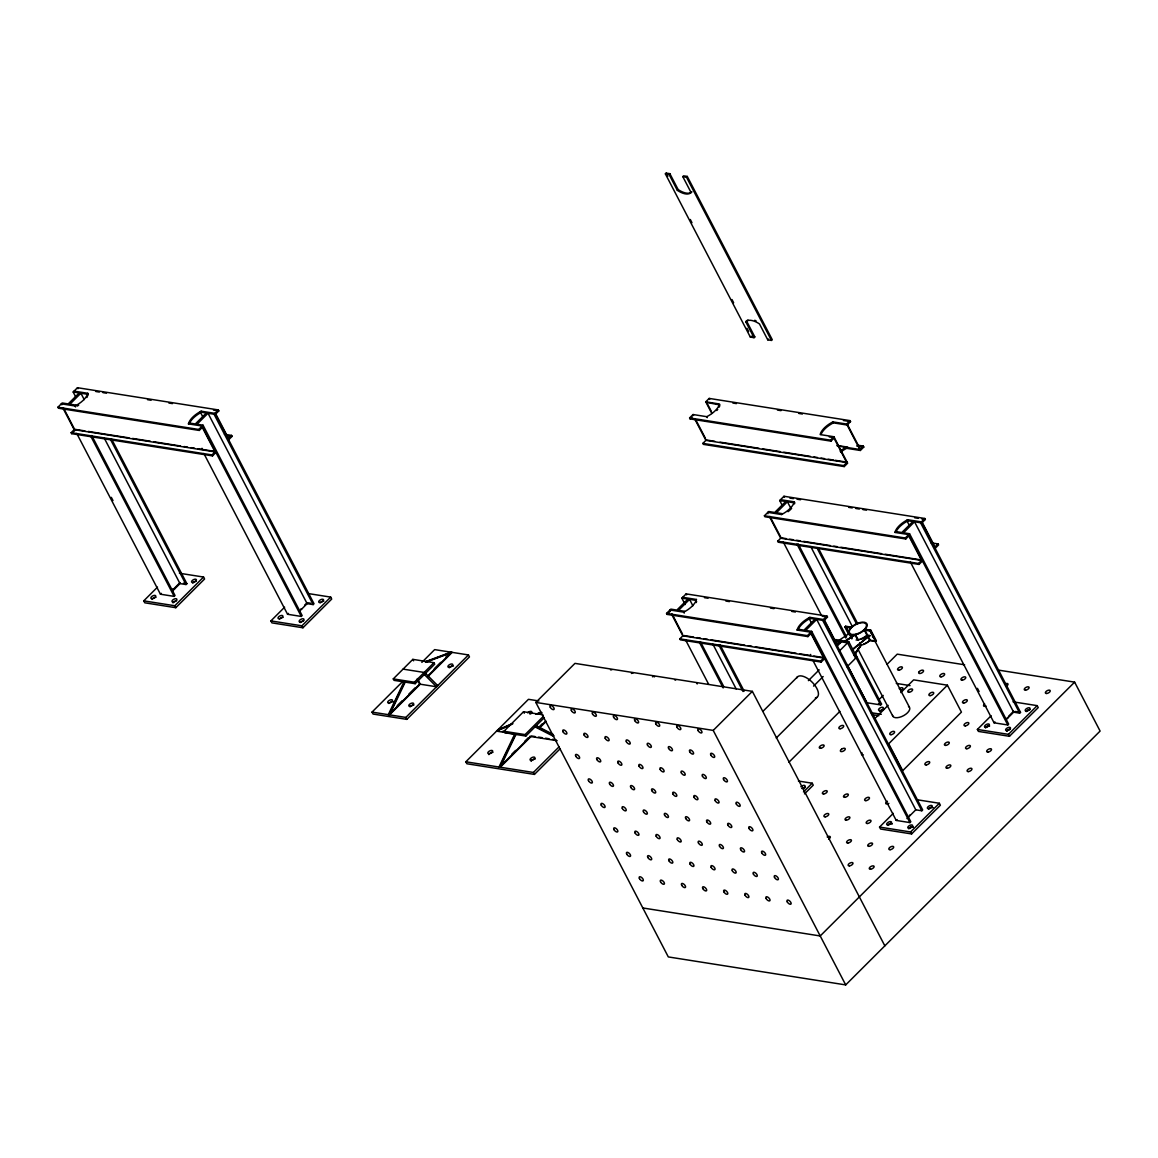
<?xml version="1.0" encoding="UTF-8"?>
<svg xmlns="http://www.w3.org/2000/svg" width="1158" height="1158" viewBox="0 0 1158 1158"><rect width="100%" height="100%" fill="white"/><g stroke="black" fill="none" stroke-linecap="round" stroke-linejoin="round"><path stroke-width="1.5" d="M403.954 681.917L388.292 714.66L390.854 712.098M404.591 682.019L388.929 714.761L419.645 684.103L436.537 686.766L424.349 674.506M405.228 682.12L389.551 714.862L420.282 684.204L417.358 678.574M514.659 734.288L498.982 767.03L504.106 761.921M515.296 734.389L499.619 767.132L530.35 736.474M515.918 734.49L500.256 767.233L531.565 735.981L535.054 736.531M854.286 655.139L861.248 645.18A10.263 4.95 -27.5 0 0 868.341 641.822L870.223 640.215L864.736 629.691L862.855 631.298A10.263 4.95 -27.5 0 1 855.776 634.656L851.477 634.975L848.886 633.571A10.263 4.95 -27.5 0 1 849.552 629.199L850.971 627.52M854.85 653.691L860.437 645.324M854.358 655.124L861.016 645.223L859.714 642.719M202.693 427.027L199.263 430.443L58.407 408.224L57.9 407.24L62.185 402.97L68.206 403.91L79.207 392.938L73.186 391.997L77.47 387.713L218.326 409.932L218.833 410.916L215.402 414.332M87.95 395.341A18.195 8.772 -27.5 0 0 88.283 394.285L87.776 393.3L86.908 394.154L80.886 393.213L69.9 404.185L75.907 405.126L75.053 405.995L61.331 403.824L61.837 404.808M215.938 452.474L212.507 455.89L71.651 433.671L71.145 432.687L74.575 429.271L84.867 430.906M71.651 433.671L75.082 430.255M301.283 616.432L202.172 426.043L188.45 423.886L189.319 423.017L195.326 423.973L206.327 413.001L200.305 412.045L201.174 411.191L214.896 413.348L314.006 603.738L313.152 604.606L307.131 603.651L208.02 413.261L197.019 424.233L203.041 425.189L302.151 615.578L301.283 616.432L287.56 614.276L203.866 453.487M57.9 407.24L198.756 429.459L203.041 425.189M208.02 413.261L214.042 414.217L218.326 409.932M71.145 432.687L212.001 454.92L215.431 451.49L198.163 448.768M228.14 438.81L231.571 435.394L232.078 436.363L228.662 439.779M179.418 573.239L203.562 577.046L204.575 579.014L175.813 607.704L144.779 602.811L143.751 600.857L157.517 587.12M76.746 433.439L160.441 594.213L161.295 593.359M173.657 588.959L180.026 582.604M172.31 591.275L179.997 583.603L186.018 584.544L186.887 583.69L111.472 438.839M160.441 594.213L174.163 596.384L175.017 595.516L91.743 435.524M143.751 600.857L174.8 605.75L203.562 577.046M665.372 173.874L666.154 173.092L669.86 173.671L678.139 189.579A18.195 8.714 45.1 0 0 691.862 191.75L691.08 192.532A18.195 8.714 45.1 0 1 677.358 190.361L669.078 174.453L665.372 173.874L750.341 337.094L754.046 337.687L754.828 336.906L746.548 320.998A18.195 8.714 45.1 0 1 747.981 319.984M669.078 174.453L669.86 173.671M691.08 192.532L682.8 176.624L683.582 175.842L687.273 176.421L772.241 339.656L771.46 340.438L767.768 339.844L759.489 323.936A18.195 8.714 45.1 0 0 745.766 321.779L746.548 320.998M682.8 176.624L686.491 177.203L687.273 176.421M677.358 190.361L678.139 189.579M308.274 593.562L330.696 597.108L331.709 599.062L302.947 627.766L271.898 622.874L270.885 620.905L284.636 607.183M287.56 614.276L288.429 613.407M304.597 605.2L307.145 602.667L310.576 603.202M299.43 611.337L307.131 603.651M270.885 620.905L301.92 625.812L330.696 597.108M393.271 678.892L412.841 659.365L433.946 662.694L434.713 664.156L415.143 683.683L394.024 680.354L393.271 678.892L414.39 682.221L415.143 683.683M421.845 662.39L434.655 649.609L468.44 654.936L469.453 656.904L406.834 719.379L373.05 714.052L372.022 712.098L402.752 681.44M750.341 337.094L751.137 336.312L754.828 336.906M414.39 682.221L433.946 662.694M397.252 705.714L402.376 700.604M408.774 694.221L415.172 687.838M434.264 668.788L440.677 662.39M445.787 657.281L450.911 652.171L425.131 661.797M428.503 675.273L451.548 652.272L425.768 661.898M427.852 676.648L452.185 652.374L426.405 662M829.244 436.913L834.397 437.724L830.966 441.14L690.125 418.921L689.603 417.937L693.034 414.521L706.756 416.692L707.263 417.662M711.837 413.507L705.758 401.826L709.174 398.41L850.03 420.629L850.537 421.613L847.12 425.029L833.384 422.858A18.195 8.772 -27.5 0 0 820.993 434.496M767.768 339.844L768.55 339.062M690.125 418.921L692.137 416.894M706.655 402.419L719.986 404.967M372.022 712.098L405.821 717.424L468.44 654.936M857.933 445.237L863.275 446.076L863.796 447.06L860.365 450.476L846.614 424.045L832.877 421.888A18.195 8.772 -27.5 0 0 820.154 434.568L833.89 436.74L847.642 463.171L844.225 466.587L703.369 444.368L702.863 443.384L706.279 439.968L714.862 441.328M559.994 748.908L534.431 774.413L466.848 763.759L465.834 761.79L528.453 699.316L538.933 700.966M544.26 717.685L525.848 736.054L504.729 732.725L503.962 731.263L523.532 711.736L542.899 714.79M997.762 670.004L1074.624 682.134L1100.1 731.074L845.702 984.908L668.311 956.928L535.821 702.414L574.961 663.375L752.353 691.355L884.842 945.854M503.962 731.263L525.081 734.592L543.435 716.281M511.793 754.249L515.628 750.427M524.588 741.482L528.439 737.646M539.845 726.254L542.407 723.707M540.482 726.356L545.606 721.246M539.831 727.745L546.229 721.347M689.603 417.937L830.46 440.156L833.89 436.74M846.614 424.045L850.03 420.629M811.353 633.194L807.922 636.611L667.066 614.391L666.559 613.407L670.844 609.122L676.865 610.078L687.866 599.106L681.845 598.15L686.129 593.88L826.986 616.099L827.492 617.084L824.076 620.5M909.204 535.561L905.773 538.977L764.917 516.758L764.41 515.773L768.695 511.503L774.716 512.458L785.717 501.486L779.696 500.531L783.98 496.261L924.837 518.48L925.343 519.45L921.913 522.866M667.066 614.391L670.106 611.352M683.611 597.89L682.713 597.296L696.436 599.468L695.567 600.322L689.56 599.366L678.559 610.338L684.581 611.294L683.712 612.148L669.99 609.991L670.496 610.961M767.957 513.732L767.841 512.357L781.563 514.528A18.195 8.772 -27.5 0 0 794.287 501.834L794.793 502.818A18.195 8.772 -27.5 0 1 794.46 503.875M781.071 500.647L780.55 499.677L794.287 501.834L793.418 502.702L787.397 501.747L776.41 512.719L782.417 513.674L781.563 514.528M465.834 761.79L533.404 772.458L559.01 746.91M702.863 443.384L843.704 465.603L847.135 462.187L835.121 460.291M863.275 446.076L859.858 449.492L837.263 445.931M824.597 658.641L821.167 662.058L680.325 639.838L679.818 638.854L683.234 635.438L693.526 637.059M922.448 561.008L919.018 564.424L778.176 542.205L777.655 541.235L781.085 537.819L786.224 538.629M909.956 822.6L810.846 632.21L797.109 630.039L797.978 629.185L803.999 630.14L814.986 619.154L808.979 618.213L809.833 617.359L823.555 619.516L922.665 809.905L921.811 810.759L915.79 809.818L816.68 619.429L805.678 630.401L811.7 631.356L910.81 821.746L909.956 822.6L896.22 820.429L813.365 661.247M1007.793 724.966L908.683 534.576L894.96 532.419L895.829 531.565L901.836 532.506L912.837 521.534L906.815 520.579L907.684 519.725L921.406 521.896L1020.516 712.286L1019.662 713.14L1013.641 712.184L914.53 521.795L903.53 532.781L909.551 533.722L1008.661 724.112L1007.793 724.966L994.071 722.809L910.376 562.035M666.559 613.407L807.415 635.626L811.7 631.356M816.68 619.429L822.701 620.37L826.986 616.099M764.41 515.773L905.266 538.007L909.551 533.722M914.53 521.795L920.552 522.75L924.837 518.48M535.821 702.414L713.212 730.409L752.353 691.355M848.8 634.526L844.877 627.014L845.658 626.232L851.42 627.144L852.867 625.913A10.263 4.95 -27.5 0 1 864.244 622.237A10.263 4.95 -27.5 0 1 866.155 628.012L865.084 629.286L870.83 630.198L876.317 640.721L875.535 641.503L869.774 640.591L864.302 630.068L870.049 630.98L875.535 641.503M763.209 711.055L797.659 676.692M679.818 638.854L820.66 661.073L824.091 657.657L813.799 656.036M836.814 644.963L840.23 641.546L840.737 642.531L837.321 645.947M777.655 541.235L918.511 563.454L921.942 560.038L885.175 554.233M934.651 547.343L938.081 543.927L938.588 544.897L935.172 548.327M808.385 680.643L819.184 669.86M839.014 651.375L848.756 641.662L856.775 657.078L847.048 666.791M813.567 686.129L823.164 676.547M870.049 630.98L870.83 630.198M776.251 737.993L817.085 697.261M788.974 762.181L839.912 711.345M887.042 664.316L897.233 654.154L964.643 664.793M878.821 699.823L883.207 695.422M847.063 664.547L866.951 702.747L880.673 704.918L881.528 704.064L854.879 652.866M875.347 718.061L888.114 705.323M900.866 692.585L913.633 679.862L947.418 685.189L961.43 712.112L902.719 770.678L888.707 743.769L947.418 685.189M803.464 791.942L812.221 783.213L813.249 785.167L804.492 793.91M916.933 799.729L939.355 803.261L940.368 805.23L911.607 833.934L880.558 829.027L879.544 827.073L893.296 813.35M1013.062 701.835L1037.206 705.642L1038.219 707.596L1009.458 736.3L978.409 731.407L977.395 729.453L991.147 715.716M896.22 820.429L897.088 819.575M994.071 722.809L994.939 721.941M1008.56 716.281L1013.655 711.2M906.989 818.59L915.79 809.818M1005.94 719.871L1013.641 712.184M879.544 827.073L910.579 831.965L939.355 803.261M977.395 729.453L1008.43 734.346L1037.206 705.642M1074.624 682.134L820.211 935.968L642.835 907.973M919.307 671.539L919.785 671.133A2.678 1.288 -27.5 0 1 922.969 670.207A2.678 1.288 -27.5 0 1 922.912 672.089L922.419 672.509A2.678 1.288 -27.5 0 1 919.235 673.435A2.678 1.288 -27.5 0 1 919.293 671.553M802.364 788.28L805.331 787.31L802.378 788.28M852.635 649.117L869.716 635.539L852.896 649.609M856.92 638.55L854.951 634.801L845.383 641.127L855.545 634.7L858.411 640.2M900.794 690.284L902.068 689.777M849.002 633.672L839.26 640.157M844.949 641.054L854.951 634.801M900.808 690.269L902.068 689.777M497.737 729.974L511.937 723.764M497.144 730.553L512.936 723.649M510.765 724.937L496.565 731.147L514.007 733.897M535.836 714.168L540.67 712.358M536.472 714.269L541.307 712.459M537.109 714.37L541.93 712.561M855.907 634.294L858.194 633.556M856.095 640.056L858.382 639.679A10.263 4.95 -27.5 0 0 865.475 636.321L866.908 635.091L869.716 635.539M858.643 640.171L857.571 639.809M989.395 725.936L989.106 725.921A2.678 1.288 -27.5 0 0 986.24 726.833M913.155 827.188A2.678 1.288 -27.5 0 0 912.895 826.957L912.388 826.884A2.678 1.288 -27.5 0 0 909.508 827.782M732.869 403.042L736.43 403.606M777.438 410.077L781.013 410.641M798.832 413.449L802.407 414.014M843.415 420.484L850.537 421.613M705.758 401.826L719.48 403.997A18.195 8.772 -27.5 0 1 706.756 416.692M856.659 445.931L863.796 447.06M837.075 445.454L847.772 447.133M840.65 452.127A18.195 8.772 -27.5 0 1 846.643 448.32L860.365 450.476M720.015 442.139L758.997 448.291M762.529 448.841L780.246 451.634M783.792 452.199L810.368 456.397M813.915 456.947L817.461 457.511M821.008 458.061L824.554 458.626M828.1 459.19L833.413 460.03M789.843 498.07L793.404 498.635M796.965 499.199L800.54 499.764M848.669 507.363L852.245 507.928M855.805 508.478L859.366 509.042M862.942 509.607L866.502 510.171M914.646 517.771L918.207 518.335M921.782 518.885L925.343 519.45M95.81 391.505L99.371 392.07M102.946 392.634L106.507 393.199M147.515 399.669L151.076 400.234M168.909 403.042L172.47 403.606M213.477 410.077L218.833 410.916M930.945 542.798L938.081 543.927M224.435 434.264L231.571 435.394M226.736 435.524L232.078 436.363M789.669 539.165L793.1 539.715M796.588 540.265L800.12 540.815M803.666 541.379L830.243 545.563M833.789 546.127L837.335 546.692M840.882 547.242L881.629 553.669M88.297 431.442L129.059 437.869M132.591 438.433L150.308 441.227M153.855 441.777L180.431 445.975M183.977 446.539L187.524 447.089M191.07 447.654L194.616 448.218M704.469 597.673L708.045 598.237M725.863 601.045L729.439 601.61M770.446 608.08L774.007 608.645M791.84 611.453L795.401 612.017M822.151 616.23L827.492 617.084M851.391 627.593L845.268 626.623L851.868 638.912M864.317 629.619L870.44 630.589L875.926 641.112L869.803 640.142A9.64 4.646 -27.5 0 1 863.665 644.08M844.877 627.014L850.638 627.926M867.168 635.583L869.962 636.017M848.756 641.662L835.454 639.563L834.281 640.736L847.584 642.835L855.603 658.251M835.396 641.691L840.737 642.531M696.957 637.609L700.503 638.159M704.05 638.724L707.596 639.288M711.142 639.838L744.797 645.151M748.343 645.715L751.889 646.265M755.436 646.83L796.183 653.257M799.729 653.821L810.368 655.5A18.195 8.772 -27.5 0 1 810.687 654.429M896.278 683.408L910.072 685.594M1015.378 711.475L1020.516 712.286M183.456 583.154L186.887 583.69M1007.301 717.54L1008.14 717.671M172.817 588.814L174.496 589.089M300.791 609.007L301.63 609.137M878.517 703.586L881.528 704.064M870.961 712.662L881.31 714.283M871.974 714.616L878.879 715.702M403.056 669.121L424.175 672.451M502.384 731.378L505.872 731.928M538.542 737.081L542.031 737.646M545.519 738.196L549.022 738.746M552.511 739.296L555.999 739.846M529.713 736.372L557.157 740.7M798.427 781.042L812.221 783.213M909.45 815.174L910.289 815.304M989.612 726.008L989.207 725.878A2.678 1.288 -27.5 0 0 985.805 727.76M912.895 826.957L912.475 826.826A2.678 1.288 -27.5 0 0 909.073 828.708M536.212 725.704L553.061 734.346M535.633 726.298L554.002 735.721M535.039 726.877L553.423 736.3M425.522 673.334L437.71 685.594M922.304 522.475L935.042 546.952M920.552 522.75L1019.662 713.14M906.815 520.579L909.32 525.385M908.798 535.951L921.551 560.429L780.695 538.209L769.549 516.786M847.511 424.639L860.249 449.116M1008.43 734.346L1009.458 736.3M905.266 538.007L905.773 538.977M918.511 563.454L919.018 564.424M977.439 688.344L979.103 691.543M832.877 421.888L833.384 422.858M846.643 448.32L846.136 447.335A18.195 8.772 -27.5 0 0 840.129 451.157M834.006 438.115L846.744 462.578L705.888 440.358L694.742 418.95M830.46 440.156L830.966 441.14M843.704 465.603L844.225 466.587M686.491 177.203L771.46 340.438M745.766 321.779L754.046 337.687M666.154 173.092L667.833 176.291M690.313 219.499L691.977 222.698M731.972 299.517L733.636 302.716M746.968 328.322L748.633 331.521M875.274 641.633L909.421 707.234M818.807 548.964L857.76 623.771M817.577 549.095L856.717 624.292M787.397 501.747L790.74 508.145M810.716 546.547L852.36 626.536M783.98 496.261L784.487 497.231M849.61 633.18L852.1 637.986M857.933 649.175L892.919 716.382M845.658 626.232L847.236 629.243M779.696 500.531L782.2 505.337M798.253 544.072L846.556 636.857M796.979 544.144L845.861 638.058M854.98 655.573L880.673 704.918M709.174 398.41L709.695 399.394M824.467 620.109L837.205 644.572M769.94 516.396L781.085 537.819M783.257 541.973L821.369 615.202M823.859 619.979L833.803 639.086M822.701 620.37L921.811 810.759M707.451 403.954L711.432 411.597M808.979 618.213L811.469 623.004M810.962 633.571L823.7 658.048L682.844 635.829L671.698 614.42M910.579 831.965L911.607 833.934M693.034 414.521L693.541 415.505M695.929 420.093L705.483 438.448M807.415 635.626L807.922 636.611M820.66 661.073L821.167 662.058M720.131 644.992L744.174 691.152M718.886 645.122L743.045 691.514M689.56 599.366L692.889 605.779M712.879 644.166L736.199 688.967M686.129 593.88L686.636 594.865M681.845 598.15L685.174 604.563M700.402 641.691L723.721 686.491M684.219 613.132L683.712 612.148A18.195 8.772 -27.5 0 0 696.436 599.468M699.128 641.764L723.157 687.924M672.089 614.029L682.438 633.904M685.406 639.607L708.609 684.175M713.212 730.409L845.702 984.908M523.532 711.736L524.299 713.198M525.081 734.592L525.848 736.054M533.404 772.458L534.431 774.413M412.841 659.365L413.594 660.827M417.445 679.876L419.645 684.103M405.821 717.424L406.834 719.379M215.793 413.942L228.531 438.419M214.042 414.217L313.152 604.606M200.305 412.045L202.809 416.851M202.288 427.418L215.041 451.881L74.184 429.661L63.039 408.253M301.92 625.812L302.947 627.766M198.756 429.459L199.263 430.443M212.001 454.92L212.507 455.89M110.227 438.954L186.018 584.544M80.886 393.213L84.23 399.611M104.206 438.014L179.997 583.603M77.47 387.713L77.977 388.697M74.561 392.113L74.04 391.129L87.776 393.3A18.195 8.772 -27.5 0 1 75.053 405.995L75.559 406.965M73.186 391.997L75.675 396.789M90.469 435.611L174.163 596.384M174.8 605.75L175.813 607.704M111.327 497.361L112.992 500.56M63.429 407.862L74.575 429.271M849.06 632.109L849.436 633.267M827.174 836.945A2.678 1.288 -27.5 0 1 830.228 836.727A2.678 1.288 -27.5 0 1 828.621 839.101M863.39 754.842A2.678 1.288 -27.5 0 1 862.145 752.975M888.881 803.377A2.678 1.288 -27.5 0 1 885.812 803.594A2.678 1.288 -27.5 0 1 887.433 801.22M986.095 706.047A2.678 1.288 -27.5 0 1 983.663 705.975A2.678 1.288 -27.5 0 1 984.691 703.977M1004.84 684.074A2.678 1.288 -27.5 0 1 1007.909 683.857A2.678 1.288 -27.5 0 1 1006.288 686.231M887.911 824.872A2.678 1.288 -27.5 0 1 891.37 823.497L891.776 823.628A2.678 1.288 -27.5 0 1 892.196 823.7M892.036 823.859A2.678 1.288 -27.5 0 0 891.776 823.628L891.269 823.541A2.678 1.288 -27.5 0 0 888.331 824.945M985.386 727.687A2.678 1.288 -27.5 0 1 985.748 727.253M908.654 828.65A2.678 1.288 -27.5 0 1 909.03 828.202M928.586 808.675A2.678 1.288 -27.5 0 1 932.045 807.3L932.48 807.372A2.678 1.288 -27.5 0 1 932.885 807.502M932.726 807.662A2.678 1.288 -27.5 0 0 932.465 807.43L932.045 807.3A2.678 1.288 -27.5 0 0 929.02 808.747M1026.075 711.49A2.678 1.288 -27.5 0 1 1029.896 709.68L1029.795 709.724A2.678 1.288 -27.5 0 0 1026.495 711.562M1006.924 730.655A2.678 1.288 -27.5 0 0 1010.514 728.006A2.678 1.288 -27.5 0 0 1006.765 728.266A2.678 1.288 -27.5 0 0 1006.924 730.655A2.678 1.288 -27.5 0 1 1010.326 729.207M1006.924 731.089A2.678 1.288 -27.5 0 1 1010.225 729.25M610.498 669.903A2.678 1.274 45.1 0 1 611.742 669.903M674.593 679.76A2.678 1.274 45.1 0 1 675.635 680.18M652.533 676.837A2.678 1.274 45.1 0 1 654.516 676.851M631.414 673.507A2.678 1.274 45.1 0 1 632.861 673.247M696.754 683.51A2.678 1.274 45.1 0 1 697.304 683.9M908.48 706.409A9.452 4.545 -27.5 0 1 903.718 715.601A9.452 4.545 -27.5 0 1 892.543 715.239M865.721 636.813A10.263 4.95 -27.5 0 1 861.089 639.375M872.712 635.395A10.263 4.95 -27.5 0 1 872.495 636.886M871.279 633.267A10.263 4.95 -27.5 0 1 872.307 634.164M796.603 678.125A14.171 6.774 45.1 0 1 812.728 682.771A14.171 6.774 45.1 0 1 815.362 697.999M531.117 761.284A2.678 1.288 -27.5 0 1 535.17 759.04M529.684 713.907A2.678 1.288 -27.5 0 1 532.072 713.328M488.879 754.625A2.678 1.288 -27.5 0 1 492.932 752.382M527.585 712.749A2.678 1.288 -27.5 0 1 531.276 711.417A2.678 1.288 -27.5 0 1 530.682 713.733M427.939 661.623A2.678 1.288 -27.5 0 1 429.155 660.957M449.217 667.775A2.678 1.288 -27.5 0 1 453.458 666.082M388.958 703.485A2.678 1.288 -27.5 0 1 393.199 701.806M410.077 706.829A2.678 1.288 -27.5 0 1 413.913 705.005M320.346 602.58A2.678 1.288 -27.5 0 1 323.806 601.205M300.414 622.555A2.678 1.288 -27.5 0 1 303.714 620.717M279.671 618.777A2.678 1.288 -27.5 0 1 283.117 617.402M188.45 423.886A18.195 8.772 -27.5 0 1 201.174 411.191M201.695 449.333A18.195 8.772 -27.5 0 1 202.028 448.276M152.176 599.164A2.678 1.288 -27.5 0 1 155.997 597.354M87.458 396.427A18.195 8.772 -27.5 0 1 86.821 397.556M78.686 405.184A18.195 8.772 -27.5 0 1 77.152 406.111M192.85 582.966A2.678 1.288 -27.5 0 1 196.165 581.142M173.063 602.927A2.678 1.288 -27.5 0 1 176.595 600.655M754.698 320.288A18.195 8.714 45.1 0 1 756.044 320.824M719.668 406.038A18.195 8.772 -27.5 0 1 719.176 407.124M717.743 409.382A18.195 8.772 -27.5 0 1 716.802 410.525M189.782 422.699A18.195 8.772 -27.5 0 1 200.088 413.03M791.609 508.362A18.195 8.772 -27.5 0 1 788.062 511.691M899.216 688.692A2.678 1.288 -27.5 0 1 902.849 688.098A2.678 1.288 -27.5 0 1 900.606 690.761M894.96 532.419A18.195 8.772 -27.5 0 1 907.684 519.725M895.8 532.333A18.195 8.772 -27.5 0 1 908.19 520.709M798.441 628.866A18.195 8.772 -27.5 0 1 810.339 618.329M797.109 630.039A18.195 8.772 -27.5 0 1 809.833 617.359M696.609 601.494A18.195 8.772 -27.5 0 1 696.132 602.594M800.873 786.731A2.678 1.288 -27.5 0 1 804.998 785.717A2.678 1.288 -27.5 0 1 802.118 788.598M879.573 711.475L883.829 709.275L879.573 711.461M841.504 749.24L841.026 749.646A2.678 1.288 -27.5 0 0 840.954 751.542A2.678 1.288 -27.5 0 0 844.139 750.616L844.616 750.21A2.678 1.288 -27.5 0 0 844.689 748.314A2.678 1.288 -27.5 0 0 841.504 749.24M846.324 820.168A2.678 1.288 -27.5 0 0 849.914 817.519A2.678 1.288 -27.5 0 0 846.165 817.794A2.678 1.288 -27.5 0 0 846.324 820.168M825.205 816.839A2.678 1.288 -27.5 0 0 828.795 814.19A2.678 1.288 -27.5 0 0 825.046 814.465A2.678 1.288 -27.5 0 0 825.205 816.839M865.895 800.641A2.678 1.288 -27.5 0 0 869.484 797.992A2.678 1.288 -27.5 0 0 865.735 798.267A2.678 1.288 -27.5 0 0 865.895 800.641M844.775 797.312A2.678 1.288 -27.5 0 0 848.365 794.663A2.678 1.288 -27.5 0 0 844.616 794.938A2.678 1.288 -27.5 0 0 844.775 797.312M823.656 793.983A2.678 1.288 -27.5 0 0 827.246 791.334A2.678 1.288 -27.5 0 0 823.497 791.609A2.678 1.288 -27.5 0 0 823.656 793.983M820.559 748.271A2.678 1.288 -27.5 0 0 824.149 745.622A2.678 1.288 -27.5 0 0 820.4 745.897A2.678 1.288 -27.5 0 0 820.559 748.271M840.129 728.744A2.678 1.288 -27.5 0 0 843.719 726.095A2.678 1.288 -27.5 0 0 839.97 726.37A2.678 1.288 -27.5 0 0 840.129 728.744M963.745 703.022A2.678 1.288 -27.5 0 0 967.335 700.373A2.678 1.288 -27.5 0 0 963.586 700.648A2.678 1.288 -27.5 0 0 963.745 703.022M962.197 680.166A2.678 1.288 -27.5 0 0 965.786 677.517A2.678 1.288 -27.5 0 0 962.037 677.792A2.678 1.288 -27.5 0 0 962.197 680.166M898.84 670.164A2.678 1.288 -27.5 0 0 902.429 667.515A2.678 1.288 -27.5 0 0 898.68 667.79A2.678 1.288 -27.5 0 0 898.84 670.164M941.078 676.837A2.678 1.288 -27.5 0 0 944.667 674.188A2.678 1.288 -27.5 0 0 940.918 674.448A2.678 1.288 -27.5 0 0 941.078 676.837M867.443 823.497A2.678 1.288 -27.5 0 0 871.033 820.848A2.678 1.288 -27.5 0 0 867.284 821.123A2.678 1.288 -27.5 0 0 867.443 823.497M926.154 764.931A2.678 1.288 -27.5 0 0 929.744 762.282A2.678 1.288 -27.5 0 0 925.995 762.543A2.678 1.288 -27.5 0 0 926.154 764.931M945.724 745.405A2.678 1.288 -27.5 0 0 949.314 742.756A2.678 1.288 -27.5 0 0 945.565 743.016A2.678 1.288 -27.5 0 0 945.724 745.405M847.873 843.024A2.678 1.288 -27.5 0 0 851.463 840.375A2.678 1.288 -27.5 0 0 847.714 840.65A2.678 1.288 -27.5 0 0 847.873 843.024M965.294 725.878A2.678 1.288 -27.5 0 0 968.87 723.229A2.678 1.288 -27.5 0 0 965.121 723.504A2.678 1.288 -27.5 0 0 965.294 725.878M966.843 748.734A2.678 1.288 -27.5 0 0 970.418 746.085A2.678 1.288 -27.5 0 0 966.669 746.36A2.678 1.288 -27.5 0 0 966.843 748.734M947.273 768.261A2.678 1.288 -27.5 0 0 950.848 765.612A2.678 1.288 -27.5 0 0 947.099 765.872A2.678 1.288 -27.5 0 0 947.273 768.261M849.422 865.88A2.678 1.288 -27.5 0 0 853.012 863.231A2.678 1.288 -27.5 0 0 849.263 863.506A2.678 1.288 -27.5 0 0 849.422 865.88M868.992 846.353A2.678 1.288 -27.5 0 0 872.582 843.704A2.678 1.288 -27.5 0 0 868.833 843.979A2.678 1.288 -27.5 0 0 868.992 846.353M1025.539 690.154A2.678 1.288 -27.5 0 0 1029.129 687.505A2.678 1.288 -27.5 0 0 1025.38 687.78A2.678 1.288 -27.5 0 0 1025.539 690.154M987.948 752.063A2.678 1.288 -27.5 0 0 991.538 749.414A2.678 1.288 -27.5 0 0 987.788 749.689A2.678 1.288 -27.5 0 0 987.948 752.063M968.378 771.59A2.678 1.288 -27.5 0 0 971.967 768.941A2.678 1.288 -27.5 0 0 968.218 769.216A2.678 1.288 -27.5 0 0 968.378 771.59M890.111 849.697A2.678 1.288 -27.5 0 0 893.701 847.034A2.678 1.288 -27.5 0 0 889.952 847.309A2.678 1.288 -27.5 0 0 890.111 849.697M870.541 869.209A2.678 1.288 -27.5 0 0 874.131 866.56A2.678 1.288 -27.5 0 0 870.382 866.835A2.678 1.288 -27.5 0 0 870.541 869.209M1046.658 693.483A2.678 1.288 -27.5 0 0 1050.248 690.834A2.678 1.288 -27.5 0 0 1046.499 691.109A2.678 1.288 -27.5 0 0 1046.658 693.483M723.924 891.906A2.678 1.274 45.1 0 0 727.557 894.135A2.678 1.274 45.1 0 0 725.675 890.531A2.678 1.274 45.1 0 0 723.924 891.906M702.805 888.577A2.678 1.274 45.1 0 0 706.438 890.806A2.678 1.274 45.1 0 0 704.556 887.202A2.678 1.274 45.1 0 0 702.805 888.577M681.686 885.248A2.678 1.274 45.1 0 0 685.319 887.477A2.678 1.274 45.1 0 0 683.437 883.872A2.678 1.274 45.1 0 0 681.686 885.248M660.567 881.918A2.678 1.274 45.1 0 0 664.2 884.147A2.678 1.274 45.1 0 0 662.318 880.543A2.678 1.274 45.1 0 0 660.567 881.918M639.448 878.589A2.678 1.274 45.1 0 0 643.081 880.804A2.678 1.274 45.1 0 0 641.199 877.199A2.678 1.274 45.1 0 0 639.448 878.589M745.043 895.235A2.678 1.274 45.1 0 0 748.661 897.464A2.678 1.274 45.1 0 0 746.794 893.86A2.678 1.274 45.1 0 0 745.043 895.235M766.147 898.565A2.678 1.274 45.1 0 0 769.78 900.794A2.678 1.274 45.1 0 0 767.913 897.189A2.678 1.274 45.1 0 0 766.147 898.565M787.266 901.908A2.678 1.274 45.1 0 0 790.9 904.123A2.678 1.274 45.1 0 0 789.032 900.519A2.678 1.274 45.1 0 0 787.266 901.908M626.71 854.112A2.678 1.274 45.1 0 0 630.343 856.341A2.678 1.274 45.1 0 0 628.461 852.737A2.678 1.274 45.1 0 0 626.71 854.112M647.829 857.441A2.678 1.274 45.1 0 0 651.462 859.67A2.678 1.274 45.1 0 0 649.58 856.066A2.678 1.274 45.1 0 0 647.829 857.441M668.948 860.77A2.678 1.274 45.1 0 0 672.581 863A2.678 1.274 45.1 0 0 670.699 859.395A2.678 1.274 45.1 0 0 668.948 860.77M690.067 864.1A2.678 1.274 45.1 0 0 693.7 866.329A2.678 1.274 45.1 0 0 691.818 862.724A2.678 1.274 45.1 0 0 690.067 864.1M711.186 867.443A2.678 1.274 45.1 0 0 714.804 869.658A2.678 1.274 45.1 0 0 712.937 866.054A2.678 1.274 45.1 0 0 711.186 867.443M732.305 870.773A2.678 1.274 45.1 0 0 735.923 872.987A2.678 1.274 45.1 0 0 734.056 869.397A2.678 1.274 45.1 0 0 732.305 870.773M753.409 874.102A2.678 1.274 45.1 0 0 757.043 876.331A2.678 1.274 45.1 0 0 755.175 872.727A2.678 1.274 45.1 0 0 753.409 874.102M774.528 877.431A2.678 1.274 45.1 0 0 778.162 879.66A2.678 1.274 45.1 0 0 776.294 876.056A2.678 1.274 45.1 0 0 774.528 877.431M613.972 829.635A2.678 1.274 45.1 0 0 617.605 831.864A2.678 1.274 45.1 0 0 615.723 828.26A2.678 1.274 45.1 0 0 613.972 829.635M635.091 832.964A2.678 1.274 45.1 0 0 638.724 835.193A2.678 1.274 45.1 0 0 636.842 831.589A2.678 1.274 45.1 0 0 635.091 832.964M656.21 836.308A2.678 1.274 45.1 0 0 659.843 838.522A2.678 1.274 45.1 0 0 657.961 834.932A2.678 1.274 45.1 0 0 656.21 836.308M677.329 839.637A2.678 1.274 45.1 0 0 680.947 841.866A2.678 1.274 45.1 0 0 679.08 838.262A2.678 1.274 45.1 0 0 677.329 839.637M698.448 842.966A2.678 1.274 45.1 0 0 702.066 845.195A2.678 1.274 45.1 0 0 700.199 841.591A2.678 1.274 45.1 0 0 698.448 842.966M719.552 846.295A2.678 1.274 45.1 0 0 723.185 848.525A2.678 1.274 45.1 0 0 721.318 844.92A2.678 1.274 45.1 0 0 719.552 846.295M740.671 849.625A2.678 1.274 45.1 0 0 744.305 851.854A2.678 1.274 45.1 0 0 742.437 848.249A2.678 1.274 45.1 0 0 740.671 849.625M761.79 852.954A2.678 1.274 45.1 0 0 765.424 855.183A2.678 1.274 45.1 0 0 763.542 851.579A2.678 1.274 45.1 0 0 761.79 852.954M575.758 756.217A2.678 1.274 45.1 0 0 579.391 758.447A2.678 1.274 45.1 0 0 577.509 754.842A2.678 1.274 45.1 0 0 575.758 756.217M588.496 780.695A2.678 1.274 45.1 0 0 592.129 782.924A2.678 1.274 45.1 0 0 590.247 779.32A2.678 1.274 45.1 0 0 588.496 780.695M601.234 805.172A2.678 1.274 45.1 0 0 604.867 807.401A2.678 1.274 45.1 0 0 602.985 803.797A2.678 1.274 45.1 0 0 601.234 805.172M596.877 759.561A2.678 1.274 45.1 0 0 600.51 761.776A2.678 1.274 45.1 0 0 598.628 758.186A2.678 1.274 45.1 0 0 596.877 759.561M609.615 784.024A2.678 1.274 45.1 0 0 613.248 786.253A2.678 1.274 45.1 0 0 611.366 782.649A2.678 1.274 45.1 0 0 609.615 784.024M622.353 808.501A2.678 1.274 45.1 0 0 625.986 810.73A2.678 1.274 45.1 0 0 624.104 807.126A2.678 1.274 45.1 0 0 622.353 808.501M617.996 762.89A2.678 1.274 45.1 0 0 621.614 765.12A2.678 1.274 45.1 0 0 619.747 761.515A2.678 1.274 45.1 0 0 617.996 762.89M630.734 787.353A2.678 1.274 45.1 0 0 634.352 789.582A2.678 1.274 45.1 0 0 632.485 785.978A2.678 1.274 45.1 0 0 630.734 787.353M643.472 811.83A2.678 1.274 45.1 0 0 647.105 814.06A2.678 1.274 45.1 0 0 645.223 810.455A2.678 1.274 45.1 0 0 643.472 811.83M639.1 766.22A2.678 1.274 45.1 0 0 642.733 768.449A2.678 1.274 45.1 0 0 640.866 764.845A2.678 1.274 45.1 0 0 639.1 766.22M651.853 790.697A2.678 1.274 45.1 0 0 655.471 792.912A2.678 1.274 45.1 0 0 653.604 789.307A2.678 1.274 45.1 0 0 651.853 790.697M664.591 815.16A2.678 1.274 45.1 0 0 668.209 817.389A2.678 1.274 45.1 0 0 666.342 813.785A2.678 1.274 45.1 0 0 664.591 815.16M660.219 769.549A2.678 1.274 45.1 0 0 663.852 771.778A2.678 1.274 45.1 0 0 661.985 768.174A2.678 1.274 45.1 0 0 660.219 769.549M672.957 794.026A2.678 1.274 45.1 0 0 676.59 796.241A2.678 1.274 45.1 0 0 674.723 792.651A2.678 1.274 45.1 0 0 672.957 794.026M685.71 818.489A2.678 1.274 45.1 0 0 689.328 820.718A2.678 1.274 45.1 0 0 687.461 817.114A2.678 1.274 45.1 0 0 685.71 818.489M681.338 772.878A2.678 1.274 45.1 0 0 684.971 775.107A2.678 1.274 45.1 0 0 683.09 771.503A2.678 1.274 45.1 0 0 681.338 772.878M694.076 797.355A2.678 1.274 45.1 0 0 697.709 799.585A2.678 1.274 45.1 0 0 695.842 795.98A2.678 1.274 45.1 0 0 694.076 797.355M706.814 821.818A2.678 1.274 45.1 0 0 710.447 824.047A2.678 1.274 45.1 0 0 708.58 820.443A2.678 1.274 45.1 0 0 706.814 821.818M702.457 776.207A2.678 1.274 45.1 0 0 706.091 778.437A2.678 1.274 45.1 0 0 704.209 774.832A2.678 1.274 45.1 0 0 702.457 776.207M715.195 800.685A2.678 1.274 45.1 0 0 718.829 802.914A2.678 1.274 45.1 0 0 716.947 799.31A2.678 1.274 45.1 0 0 715.195 800.685M727.933 825.162A2.678 1.274 45.1 0 0 731.567 827.377A2.678 1.274 45.1 0 0 729.685 823.772A2.678 1.274 45.1 0 0 727.933 825.162M723.576 779.537A2.678 1.274 45.1 0 0 727.21 781.766A2.678 1.274 45.1 0 0 725.328 778.162A2.678 1.274 45.1 0 0 723.576 779.537M736.314 804.014A2.678 1.274 45.1 0 0 739.948 806.243A2.678 1.274 45.1 0 0 738.066 802.639A2.678 1.274 45.1 0 0 736.314 804.014M749.052 828.491A2.678 1.274 45.1 0 0 752.686 830.72A2.678 1.274 45.1 0 0 750.804 827.116A2.678 1.274 45.1 0 0 749.052 828.491M563.02 731.755A2.678 1.274 45.1 0 0 566.653 733.984A2.678 1.274 45.1 0 0 564.771 730.38A2.678 1.274 45.1 0 0 563.02 731.755M584.139 735.084A2.678 1.274 45.1 0 0 587.757 737.313A2.678 1.274 45.1 0 0 585.89 733.709A2.678 1.274 45.1 0 0 584.139 735.084M605.258 738.413A2.678 1.274 45.1 0 0 608.876 740.642A2.678 1.274 45.1 0 0 607.009 737.038A2.678 1.274 45.1 0 0 605.258 738.413M626.362 741.742A2.678 1.274 45.1 0 0 629.995 743.972A2.678 1.274 45.1 0 0 628.128 740.367A2.678 1.274 45.1 0 0 626.362 741.742M647.481 745.072A2.678 1.274 45.1 0 0 651.114 747.301A2.678 1.274 45.1 0 0 649.233 743.697A2.678 1.274 45.1 0 0 647.481 745.072M668.6 748.415A2.678 1.274 45.1 0 0 672.233 750.63A2.678 1.274 45.1 0 0 670.352 747.026A2.678 1.274 45.1 0 0 668.6 748.415M689.719 751.745A2.678 1.274 45.1 0 0 693.352 753.974A2.678 1.274 45.1 0 0 691.471 750.37A2.678 1.274 45.1 0 0 689.719 751.745M710.838 755.074A2.678 1.274 45.1 0 0 714.472 757.303A2.678 1.274 45.1 0 0 712.59 753.699A2.678 1.274 45.1 0 0 710.838 755.074M550.282 707.277A2.678 1.274 45.1 0 0 553.9 709.507A2.678 1.274 45.1 0 0 552.033 705.902A2.678 1.274 45.1 0 0 550.282 707.277M571.401 710.607A2.678 1.274 45.1 0 0 575.019 712.836A2.678 1.274 45.1 0 0 573.152 709.232A2.678 1.274 45.1 0 0 571.401 710.607M592.505 713.95A2.678 1.274 45.1 0 0 596.138 716.165A2.678 1.274 45.1 0 0 594.271 712.561A2.678 1.274 45.1 0 0 592.505 713.95M613.624 717.28A2.678 1.274 45.1 0 0 617.257 719.494A2.678 1.274 45.1 0 0 615.39 715.905A2.678 1.274 45.1 0 0 613.624 717.28M634.743 720.609A2.678 1.274 45.1 0 0 638.376 722.838A2.678 1.274 45.1 0 0 636.495 719.234A2.678 1.274 45.1 0 0 634.743 720.609M655.862 723.938A2.678 1.274 45.1 0 0 659.495 726.167A2.678 1.274 45.1 0 0 657.614 722.563A2.678 1.274 45.1 0 0 655.862 723.938M676.981 727.267A2.678 1.274 45.1 0 0 680.615 729.497A2.678 1.274 45.1 0 0 678.733 725.892A2.678 1.274 45.1 0 0 676.981 727.267M698.1 730.597A2.678 1.274 45.1 0 0 701.734 732.826A2.678 1.274 45.1 0 0 699.852 729.222A2.678 1.274 45.1 0 0 698.1 730.597M930.163 695.625A2.678 1.288 -27.5 0 0 933.753 692.976A2.678 1.288 -27.5 0 0 930.004 693.251A2.678 1.288 -27.5 0 0 930.163 695.625M909.044 692.296A2.678 1.288 -27.5 0 0 912.634 689.647A2.678 1.288 -27.5 0 0 908.885 689.922A2.678 1.288 -27.5 0 0 909.044 692.296M891.023 734.679A2.678 1.288 -27.5 0 0 894.613 732.03A2.678 1.288 -27.5 0 0 890.864 732.305A2.678 1.288 -27.5 0 0 891.023 734.679M853.822 634.526A9.452 4.545 -27.5 0 0 866.488 625.175A9.452 4.545 -27.5 0 0 853.258 626.131A9.452 4.545 -27.5 0 0 853.822 634.526M531.334 760.415A2.678 1.288 -27.5 0 0 534.924 757.766A2.678 1.288 -27.5 0 0 531.175 758.041A2.678 1.288 -27.5 0 0 531.334 760.415M489.11 753.757A2.678 1.288 -27.5 0 0 492.686 751.108A2.678 1.288 -27.5 0 0 488.937 751.383A2.678 1.288 -27.5 0 0 489.11 753.757M388.958 703.051A2.678 1.288 -27.5 0 0 392.548 700.402A2.678 1.288 -27.5 0 0 388.799 700.677A2.678 1.288 -27.5 0 0 388.958 703.051M410.077 706.38A2.678 1.288 -27.5 0 0 413.667 703.731A2.678 1.288 -27.5 0 0 409.918 704.006A2.678 1.288 -27.5 0 0 410.077 706.38M449.217 667.341A2.678 1.288 -27.5 0 0 452.807 664.678A2.678 1.288 -27.5 0 0 449.058 664.953A2.678 1.288 -27.5 0 0 449.217 667.341M279.295 618.777A2.678 1.288 -27.5 0 0 282.885 616.128A2.678 1.288 -27.5 0 0 279.136 616.403A2.678 1.288 -27.5 0 0 279.295 618.777M319.984 602.58A2.678 1.288 -27.5 0 0 323.574 599.931A2.678 1.288 -27.5 0 0 319.825 600.206A2.678 1.288 -27.5 0 0 319.984 602.58M300.414 622.107A2.678 1.288 -27.5 0 0 304.004 619.458A2.678 1.288 -27.5 0 0 300.255 619.733A2.678 1.288 -27.5 0 0 300.414 622.107M152.176 598.729A2.678 1.288 -27.5 0 0 155.765 596.081A2.678 1.288 -27.5 0 0 152.016 596.341A2.678 1.288 -27.5 0 0 152.176 598.729M192.865 582.532A2.678 1.288 -27.5 0 0 196.44 579.883A2.678 1.288 -27.5 0 0 192.691 580.158A2.678 1.288 -27.5 0 0 192.865 582.532M173.295 602.059A2.678 1.288 -27.5 0 0 176.885 599.41A2.678 1.288 -27.5 0 0 173.135 599.67A2.678 1.288 -27.5 0 0 173.295 602.059M1026.495 711.128A2.678 1.288 -27.5 0 0 1030.084 708.479A2.678 1.288 -27.5 0 0 1026.335 708.739A2.678 1.288 -27.5 0 0 1026.495 711.128M879.805 710.592A2.678 1.288 -27.5 0 0 883.395 707.943A2.678 1.288 -27.5 0 0 879.646 708.218A2.678 1.288 -27.5 0 0 879.805 710.592M985.805 727.311A2.678 1.288 -27.5 0 0 989.395 724.662A2.678 1.288 -27.5 0 0 985.646 724.937A2.678 1.288 -27.5 0 0 985.805 727.311M887.969 824.945A2.678 1.288 -27.5 0 0 891.544 822.296A2.678 1.288 -27.5 0 0 887.795 822.556A2.678 1.288 -27.5 0 0 887.969 824.945M928.644 808.747A2.678 1.288 -27.5 0 0 932.233 806.098A2.678 1.288 -27.5 0 0 928.484 806.373A2.678 1.288 -27.5 0 0 928.644 808.747M909.073 828.274A2.678 1.288 -27.5 0 0 912.663 825.625A2.678 1.288 -27.5 0 0 908.914 825.9A2.678 1.288 -27.5 0 0 909.073 828.274"/></g></svg>
